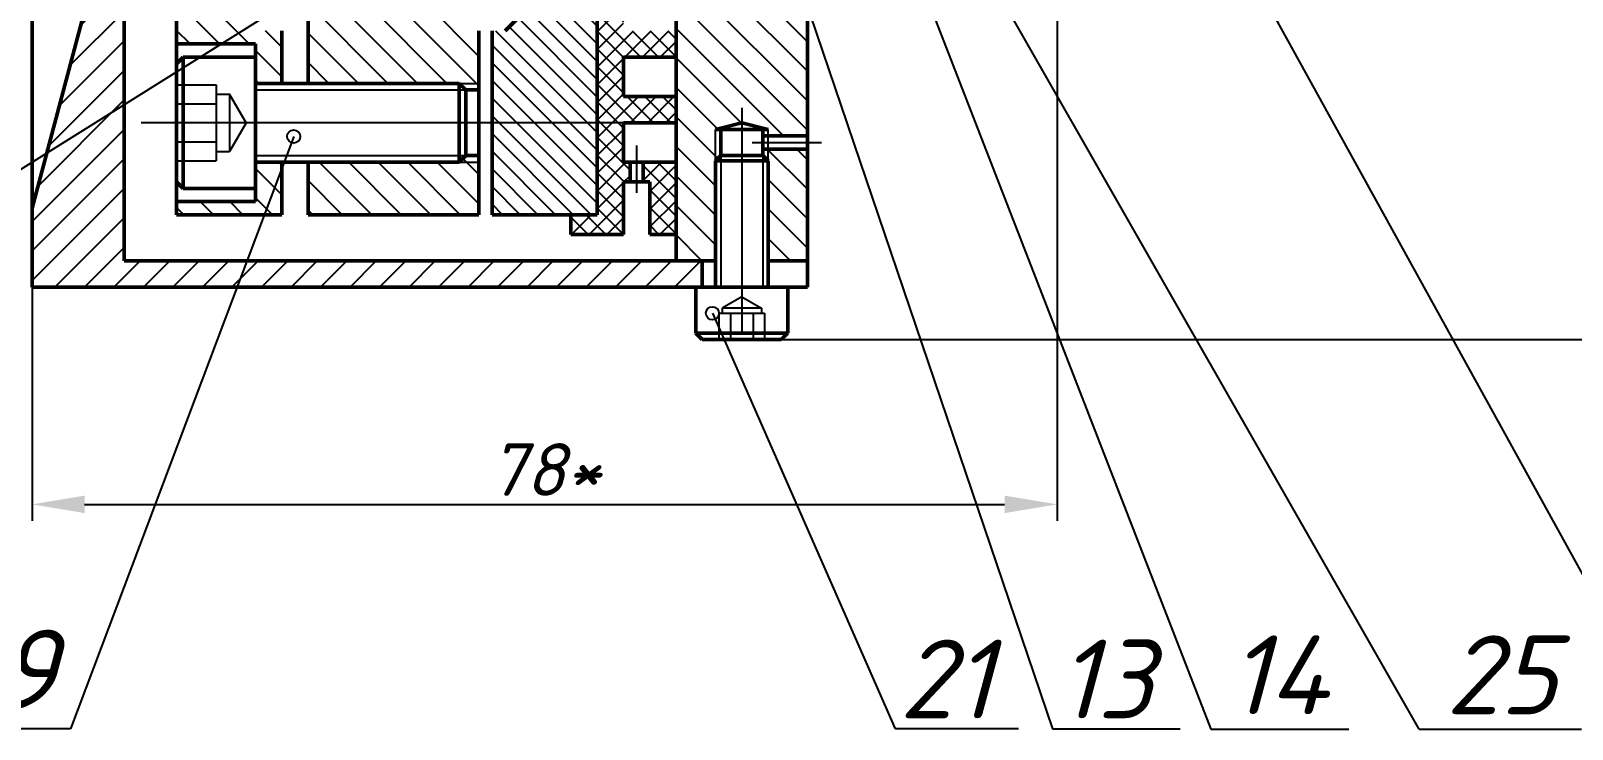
# Model space of a CAD drawing. Header units: millimetres. Extents: x -5427 to 3670, y -5891 to 948.
# Drawn here: x 1234.4 to 1351.6, y 108.7 to 161.8 of the extents above; entities that cross this region are included whole.
import ezdxf

# ---------------------------------------------------------------- set-up
doc = ezdxf.new("R2010")
doc.units = ezdxf.units.MM
doc.header["$MEASUREMENT"] = 0
doc.linetypes.add('ACAD_ISO04W100', pattern=[30, 24, -3, 0, -3])
doc.layers.add('оси', color=1, linetype='ACAD_ISO04W100')
doc.layers.add('Толстые', color=7, linetype='Continuous', lineweight=50)
doc.layers.add('Тонкие', color=140, linetype='Continuous', lineweight=25)
doc.styles.get("Standard").update_dxf_attribs({"font": 'isocpeui.ttf'})
doc.dimstyles.new('ISO-25', dxfattribs={"dimtxt": 4, "dimasz": 4, "dimexe": 1.25, "dimexo": 0, "dimtad": 1, "dimtxsty": 'Standard', "dimcen": 2.5, "dimadec": 0, "dimazin": 0, "dimtfac": 1, "dimtmove": 0, "dimatfit": 3, "dimfxl": 1, "dimarcsym": 0})
pattern_1 = [(135, (-847.4321965621589, 409.2934708427505), (-1.122532015133644, -1.122532015133644), [])]

# ---------------------------------------------------------------- blocks, each defined once
blk = doc.blocks.new('*D57')
at = {"layer": 'Defpoints', "color": 0, "transparency": 16777216}
for p in [(1285.450202243368, 265.3352157158627), (1285.450202243368, 138.3359441790089), (1370.240925395517, 138.3359441790089)]:
    blk.add_point(p, dxfattribs=at)
at = {"layer": 'Тонкие', "color": 0, "lineweight": -2, "transparency": 16777216}
for p, q in [((1285.450202243368, 265.3352157158627), (1371.490925395517, 265.3352157158627)), ((1370.240925395517, 261.3352157158627), (1370.240925395517, 142.3359441790089)), ((1285.450202243368, 138.3359441790089), (1371.490925395517, 138.3359441790089))]:
    blk.add_line(p, q, dxfattribs=at)
at = {"layer": 'Тонкие', "color": 0, "transparency": 16777216}
for points in [[(1369.574258728851, 261.3352157158627), (1370.907592062184, 261.3352157158627), (1370.240925395517, 265.3352157158627)], [(1369.574258728851, 142.3359441790089), (1370.907592062184, 142.3359441790089), (1370.240925395517, 138.3359441790089)]]:
    blk.add_solid(points, dxfattribs=at)
at = {"layer": 'Тонкие', "color": 0, "transparency": 16777216, "insert": (1367.59016781976, 202.6375443235993), "char_height": 4, "attachment_point": 5, "rotation": 90}
blk.add_mtext('127*', dxfattribs=at)
blk = doc.blocks.new('*D403')
at = {"layer": 'Defpoints', "color": 0, "transparency": 16777216}
for p in [(1312.450612366552, 166.8355799474988), (1234.450552268201, 142.335592934448), (1312.450612366552, 125.7954134254742)]:
    blk.add_point(p, dxfattribs=at)
at = {"layer": 'Тонкие', "color": 0, "lineweight": -2, "transparency": 16777216}
for p, q in [((1312.450612366552, 166.8355799474988), (1312.450612366552, 124.5454134254742)), ((1234.450552268201, 142.335592934448), (1234.450552268201, 124.5454134254742)), ((1238.450552268201, 125.7954134254742), (1308.450612366552, 125.7954134254742))]:
    blk.add_line(p, q, dxfattribs=at)
at = {"layer": 'Тонкие', "color": 0, "transparency": 16777216}
for points in [[(1238.450552268201, 126.4620800921409), (1238.450552268201, 125.1287467588075), (1234.450552268201, 125.7954134254742)], [(1308.450612366552, 126.4620800921409), (1308.450612366552, 125.1287467588075), (1312.450612366552, 125.7954134254742)]]:
    blk.add_solid(points, dxfattribs=at)
at = {"layer": 'Тонкие', "color": 0, "transparency": 16777216, "insert": (1273.450582317377, 128.4461710012318), "char_height": 4, "attachment_point": 5}
blk.add_mtext('78*', dxfattribs=at)

msp = doc.modelspace()

# ---------------------------------------------------------------- hatches: boundary and pattern name
at = {"layer": 'Тонкие'}
h = msp.add_hatch(dxfattribs=at)
h.set_pattern_fill('ANSI31', color=256, scale=0.5, style=0)
h.set_pattern_definition([(45, (-847.4321965621589, 409.2934708427505), (-1.122532015133644, 1.122532015133644), [])])
h.paths.add_polyline_path([(1241.450552268201, 259.3355669604346), (1285.450202260783, 259.3355669604317), (1285.450202244464, 261.3355669604346), (1234.450552268201, 261.3355669604346), (1234.450552268201, 255.335579947441), (1238.450552268202, 240.3355799474563), (1241.4505522682, 240.3355799474472)])
h.paths.add_polyline_path([(1241.4505522682, 163.3355799474352), (1238.450552268202, 163.3355799474263), (1234.450552268201, 148.3355799474411), (1234.450552268201, 142.335592934448), (1285.450202244464, 142.335592934448), (1285.450202244465, 144.3355929344577), (1241.450552268199, 144.3355929344502)])
h = msp.add_hatch(dxfattribs=at)
h.set_pattern_fill('ANSI31', color=256, scale=0.5, angle=90, style=0)
h.set_pattern_definition(pattern_1)
h.paths.add_polyline_path([(1293.450202057369, 249.835563225996), (1290.450202288268, 249.8355632325843), (1290.450202288268, 249.3355632820244), (1288.450202243368, 248.835563251086), (1288.450202243368, 248.8355632799339), (1286.450202250157, 249.3355632489952), (1286.450202250157, 251.7355632358036), (1286.45020224565, 259.3355669604317), (1283.450216356092, 259.3355669604319), (1283.450523778521, 237.8355799474413), (1293.45020205737, 237.8355799474413)])
h.paths.add_polyline_path([(1293.450202057368, 259.3355669604234), (1290.450202243366, 259.3355669604234), (1290.450202243366, 251.7355669952924), (1290.450202288268, 251.7355632706737), (1290.450202288268, 250.8355632325843), (1293.450202057369, 250.835563225996)], flags=17)
h.paths.add_polyline_path([(1293.450204129726, 213.8355799474413), (1283.450552257065, 213.8355799474413), (1283.450552223648, 207.8355804486945), (1293.450216563868, 207.8355799474472), (1293.450228998009, 207.8355799474472), (1293.450228998009, 210.5855799474701), (1293.450210864886, 210.5855799474325)])
h.paths.add_polyline_path([(1293.45022899801, 195.8355799474413), (1283.450552298504, 195.8355802882935), (1283.450552275781, 189.835579947499), (1293.450253866292, 189.8355799474989), (1293.450247131132, 193.0855799474701), (1293.450228998009, 193.0855799474701)])
h.paths.add_polyline_path([(1293.45020205737, 165.8355799474989), (1283.450202057372, 165.835579947499), (1283.450202057373, 144.3355929344575), (1286.450202244464, 144.335592934458), (1286.450202244464, 151.9355929287558), (1286.450202250157, 154.3355966458938), (1288.450202301064, 154.8355966293791), (1290.450202288267, 154.3355966128647), (1290.450202288268, 153.8355966623049), (1293.45020205737, 153.8355966688931)])
h.paths.add_polyline_path([(1293.45020205737, 152.8355966688931), (1290.450202288268, 152.8355966623049), (1290.450202288268, 151.9355966242155), (1290.450202243366, 151.9355928995792), (1290.450202243366, 144.3355929344511), (1293.45020205737, 144.3355929344513)])
h.paths.add_polyline_path([(1286.850202231139, 154.3355966425909), (1286.450202250157, 154.3355966458938), (1286.450202250156, 151.9355929344494), (1286.850202250156, 152.3355929344489)], flags=17)
h.paths.add_polyline_path([(1290.450202288268, 152.8355966623048), (1290.050202246982, 152.8355966614264), (1290.050202246982, 152.3355929444796), (1290.450202288268, 151.9355928995788)], flags=17)
h.paths.add_polyline_path([(1290.450202288268, 154.3355966128646), (1290.050202246982, 154.3355966161675), (1290.050202246982, 153.8355966614264), (1290.450202288268, 153.8355966623049)], flags=16)
h.paths.add_polyline_path([(1286.850202250156, 251.335563235804), (1286.850202250156, 251.3355669604221), (1286.450202250156, 251.7355669604218), (1286.450202250157, 249.3355632489953), (1286.850202231139, 249.3355632522982)], flags=17)
h.paths.add_polyline_path([(1290.450202288268, 249.8355632325843), (1290.050202246981, 249.8355632334627), (1290.050202246982, 249.3355632787216), (1290.450202288268, 249.3355632820245)], flags=16)
h.paths.add_polyline_path([(1290.450202288268, 251.7355669952927), (1290.050202246982, 251.3355669503916), (1290.050202246982, 250.8355632334627), (1290.450202288268, 250.8355632325843)], flags=17)
h = msp.add_hatch(dxfattribs=at)
h.set_pattern_fill('ANSI31', color=256, scale=0.5, angle=90, style=0)
h.set_pattern_definition(pattern_1)
h.paths.add_polyline_path([(1245.450550718434, 241.3355765599813), (1247.450552268201, 239.3355750102147), (1250.4505522682, 239.3355750102147), (1250.4505522682, 241.8355799474414), (1253.450552268201, 241.8355799474415), (1253.450552268201, 248.8355695293955), (1245.450551520038, 248.8355709179356)])
h.paths.add_polyline_path([(1245.450552268201, 255.835566960435), (1245.450551520038, 248.8355709179355), (1253.450552268201, 248.8355695293953), (1253.4505522682, 255.835566960435)])
h.paths.add_polyline_path([(1251.450552268201, 160.8355799474412), (1251.450552268201, 157.8355885098705), (1253.45055159493, 157.8355875594008), (1253.4505522682, 161.8355799474413), (1250.450552268201, 161.8355799474413), (1250.450552268201, 164.3355750102147), (1247.450552268201, 164.3355750102147), (1245.450552268201, 162.3355750102147), (1245.450552268201, 160.8355799474412)])
h.paths.add_polyline_path([(1253.450541361338, 151.8355898218961), (1251.450552268201, 151.8355898218961), (1251.4505522682, 148.835579947443), (1245.450540831984, 148.8355799474412), (1245.450540725103, 147.8355830599955), (1253.450540634212, 147.8355816057468)])
h = msp.add_hatch(dxfattribs=at)
h.set_pattern_fill('ANSI31', color=256, scale=0.5, angle=90, style=0)
h.set_pattern_definition([(135, (-32.13376869382773, 14.65053044209708), (-1.122532015133644, -1.122532015133644), [])])
h.paths.add_polyline_path([(1267.450552268201, 239.8355799474413), (1267.450552268201, 241.8355799474413), (1268.450552236141, 241.8355799367545), (1268.450552364381, 245.8355675856012), (1261.450552268201, 245.8355675856012), (1261.450552268201, 243.8355675856012), (1261.450552268201, 242.8355675856012), (1255.450552394283, 242.8355675856012), (1255.450552791929, 201.8355799474413), (1257.450552268201, 201.8355799474413), (1257.450552268201, 213.8355799474413), (1267.450553620413, 213.8355799474413), (1267.45055354529, 214.8355799474413), (1265.450552268201, 214.8355799474411), (1265.450552268201, 215.8355799474413), (1257.450552268201, 215.8355799474413), (1257.450552268201, 229.8355799474413), (1265.450552268201, 229.8355799474413), (1265.450552268201, 230.8355799474413), (1267.450552268201, 230.8355799474413), (1267.450552268201, 231.8355799474413), (1257.450552268201, 231.8355799474412), (1257.450552268202, 239.8355799474413)])
h.paths.add_polyline_path([(1263.625085268339, 254.1952388727186, -0.533045411100203), (1264.314317236155, 254.6580468916169), (1264.795779161329, 255.835566960435), (1255.450552268201, 255.835566960435), (1255.4505522779, 254.8355675856012), (1261.450552268201, 254.8355675856012), (1261.450552268201, 251.8355683895487), (1268.45055172585, 251.8355680529166), (1268.45055172585, 255.835566960435), (1264.795779161329, 255.835566960435), (1264.314317236155, 254.6580468916169, -0.3045927964812938), (1264.625085268339, 254.1952388727186, -1)])
h.paths.add_polyline_path([(1264.625085268339, 254.1952388727186, 1), (1263.625085268339, 254.1952388727186, 1)], flags=16)
h.paths.add_polyline_path([(1257.450552268201, 163.8355799474413), (1257.450552268201, 171.8355799474411), (1267.450549252264, 171.8355799474412), (1267.450550760243, 172.8355799474412), (1265.4505522682, 172.8355799474413), (1265.4505522682, 173.8355722755551), (1257.450552268202, 173.8355678916194), (1257.450552268201, 187.8355799474412), (1265.4505522682, 187.8355799474411), (1265.450552268199, 188.8355799474413), (1267.450555498486, 188.8355799474413), (1267.450555423363, 189.8355799474413), (1257.450552268201, 189.8355799474411), (1257.450552268201, 201.8355799474413), (1255.450552791929, 201.8355799474413), (1255.450553218671, 157.8355866089299), (1266.950903214965, 157.8355811435606), (1268.450549367694, 157.8355811435606), (1268.450553235028, 161.835570940756), (1267.450534172458, 161.8355664373268), (1267.450537188435, 163.8355799474413)])
h.paths.add_polyline_path([(1267.45055199057, 147.8355849024591), (1268.45053969934, 147.8355852074781), (1268.450543566688, 151.8355898218961), (1266.950911893297, 151.8355898218961), (1266.950903214965, 151.8355811435606), (1266.950903214965, 151.8355898218961), (1255.4505522682, 151.8355898218961), (1255.450551956576, 147.8355812421827)])
h.paths.add_polyline_path([(1266.950903214965, 157.8355811435606), (1267.450902977911, 157.3355813772207), (1268.450548884276, 157.3355813772207), (1268.450549367694, 157.8355811435606)])
h.paths.add_polyline_path([(1267.450902977911, 152.3355811435606), (1266.950911893297, 151.8355898218961), (1268.450543566688, 151.8355898218961), (1268.450544050097, 152.3355811435606)])
h.paths.add_polyline_path([(1257.450552268202, 174.8355682551768), (1257.450552268202, 173.8355799474411), (1261.450552268202, 173.8355799474412), (1261.450552268202, 174.8355675280525)], flags=16)
h.paths.add_polyline_path([(1264.450552268201, 174.8355669827092), (1264.450552268202, 173.8355717275631), (1279.450612366551, 173.8355799474754), (1279.450612366552, 170.8355799474989), (1287.450612366552, 170.835579947499), (1287.450612366552, 172.8355799474989), (1286.046467178123, 172.8355799474989), (1283.354757554981, 172.8355799474989), (1281.450612366552, 172.835579947499), (1281.450612366552, 174.8355638924199)])
h.paths.add_polyline_path([(1281.450612366552, 180.83556389242), (1281.450612366552, 182.8355799474953), (1283.354757554984, 182.8355799474953), (1286.046467178119, 182.8355799474989), (1287.450612366552, 182.835579947499), (1287.450612366552, 184.835579947499), (1279.450612366552, 184.835579947499), (1279.450612366552, 181.835579947499), (1257.450552268201, 181.8355592886344), (1257.450552268202, 180.8355682551769)])
h.paths.add_polyline_path([(1281.450612366552, 182.8355799474953), (1281.450612366552, 182.1355799474982), (1282.950612366552, 182.1355799474982), (1283.354757554983, 182.8355799474952)], flags=16)
h.paths.add_polyline_path([(1286.046467178119, 182.835579947499), (1286.450612366552, 182.1355799474982), (1287.450612366552, 182.1355799474982), (1287.450612366552, 182.835579947499)], flags=16)
h.paths.add_polyline_path([(1287.450612366552, 172.8355799474989), (1287.450612366552, 173.5355799474934), (1286.450612366552, 173.5355799474934), (1286.046467178123, 172.8355799474989)], flags=16)
h.paths.add_polyline_path([(1283.354757554981, 172.8355799474989), (1282.950612366548, 173.5355799474996), (1281.450612366552, 173.5355799474996), (1281.450612366552, 172.835579947499)], flags=16)
h.paths.add_polyline_path([(1257.450552268201, 222.8355799474413), (1257.450552268201, 221.8355799474413), (1279.450552268201, 221.8355799474412), (1279.450552268201, 218.8355799474413), (1287.450552268201, 218.8355799474413), (1287.450552268201, 220.8355799474413), (1286.046407079772, 220.8355799474413), (1283.354697456631, 220.8355799474413), (1281.450552268201, 220.8355799474413), (1281.450552268201, 222.8355799474413)])
h.paths.add_polyline_path([(1261.492004152529, 229.8355799474413), (1260.914653883339, 228.8355799474413), (1281.450552268201, 228.8355799474413), (1281.450552268201, 230.8355799474376), (1283.354697456633, 230.8355799474376), (1286.046407079768, 230.8355799474413), (1287.450552268201, 230.8355799474412), (1287.450552268201, 232.8355799474413), (1279.450552268201, 232.8355799474413), (1279.450552268201, 229.8355799474413)])
h.paths.add_polyline_path([(1281.450552268201, 230.8355799474376), (1281.450552268201, 230.1355799474405), (1282.950552268201, 230.1355799474405), (1283.354697456632, 230.8355799474376)], flags=16)
h.paths.add_polyline_path([(1286.046407079768, 230.8355799474413), (1286.450552268201, 230.1355799474405), (1287.450552268201, 230.1355799474406), (1287.450552268201, 230.8355799474412)], flags=16)
h.paths.add_polyline_path([(1281.450552268201, 221.535579947442), (1281.450552268201, 220.8355799474412), (1283.35469745663, 220.8355799474413), (1282.950552268197, 221.535579947442)], flags=16)
h.paths.add_polyline_path([(1287.450552268201, 220.8355799474413), (1287.450552268201, 221.5355799474356), (1286.450552268201, 221.5355799474356), (1286.046407079772, 220.8355799474413)], flags=16)
h.paths.add_polyline_path([(1267.45055301943, 221.8355799474413), (1265.450552268201, 221.8355799474413), (1265.450552268201, 214.8355799474411), (1267.45055354529, 214.8355799474413)], flags=17)
h.paths.add_polyline_path([(1265.450552268201, 230.8355799474413), (1265.450552268201, 229.8355799474413), (1267.450552268201, 229.8355799474413), (1267.450552268201, 230.8355799474413)], flags=17)
h.paths.add_polyline_path([(1267.450555498486, 188.8355799474413), (1265.4505522682, 188.8355799474413), (1265.4505522682, 181.8355668009283), (1267.450556024347, 181.8355686790053)], flags=16)
h.paths.add_polyline_path([(1267.450550760242, 172.8355799474412), (1267.450552268211, 173.835573371539), (1265.4505522682, 173.8355722755551), (1265.4505522682, 172.8355799474412)], flags=16)
h = msp.add_hatch(dxfattribs=at)
h.set_pattern_fill('ANSI31', color=256, scale=0.3, angle=90, style=0)
h.set_pattern_definition([(135, (-847.4321965621589, 409.2934708427505), (-0.6735192090801865, -0.6735192090801864), [])])
h.paths.add_polyline_path([(1269.45055172585, 255.835566960435), (1269.45055172585, 251.8355680048263), (1277.450201299078, 251.8355676201207), (1277.450201607397, 255.835566960435)])
h.paths.add_polyline_path([(1276.45055220408, 235.8355799474413), (1277.450200065801, 235.8355799474412), (1277.450200836599, 245.8355675856012), (1269.450552264639, 245.8355675856012), (1269.45055223614, 241.8355799260677), (1270.45055223614, 241.835579915381)])
h.paths.add_polyline_path([(1270.450553235038, 161.8355799474428), (1269.450553235033, 161.8355754440994), (1269.450546467185, 154.8355789053688), (1277.450198854635, 154.835578839663), (1277.450194889335, 167.8355799474412), (1276.450553235036, 167.8355799474412)])
h.paths.add_polyline_path([(1277.450198854635, 154.835578839663), (1269.450546467185, 154.8355789053688), (1269.450539699341, 147.8355855125012), (1277.450200989794, 147.8355879525823)])
h = msp.add_hatch(dxfattribs=at)
h.set_pattern_fill('ANSI37', color=256, scale=0.3, style=0)
h.set_pattern_definition([(45, (-25.11330042412737, -343.3494697649093), (-0.6735192090801864, 0.6735192090801865), []), (135, (-25.11330042412737, -343.3494697649093), (-0.6735192090801865, -0.6735192090801864), [])])
h.paths.add_polyline_path([(1283.450552302291, 196.8355802882934), (1277.45019545763, 196.8355804928236), (1277.450194431968, 185.835579947456), (1279.450612366552, 185.835579947459), (1279.450612366552, 187.835579947499), (1283.450552268206, 187.835579947499)])
h.paths.add_polyline_path([(1283.450202057371, 167.835579947499), (1279.450612366552, 167.8355799474991), (1279.450612366552, 169.835579947459), (1277.450194279289, 169.835579947456), (1277.450198854635, 154.835578839663), (1279.450202115182, 154.8355788232358), (1279.450202115182, 154.8355800027952), (1283.450202057372, 154.8355800077156), (1283.450202057373, 156.8355800077157), (1279.450202112721, 156.8355800027952), (1279.450202109031, 159.8355800027953), (1283.450202057372, 159.8355800077156), (1283.450202057372, 161.8355800077156), (1279.45020210657, 161.8355800027952), (1279.45020210288, 164.8355800027953), (1283.450202057372, 164.8355800077156)])
h.paths.add_polyline_path([(1279.450202057372, 150.3355929898036), (1279.950202120716, 150.3355929904186), (1279.950202118871, 151.8355800034103), (1279.450202118871, 151.8355800027953), (1279.450202115182, 154.8355788232358), (1277.450198854635, 154.835578839663), (1277.450200989793, 147.8355879525823), (1275.450201932584, 147.8355873425365), (1275.450202057365, 146.335592768072), (1279.450202057373, 146.3355929344479)])
h.paths.add_polyline_path([(1283.450202057372, 151.8355800077155), (1280.950202118871, 151.8355800046403), (1280.950202120716, 150.3355929916487), (1281.450202057372, 150.3355929922637), (1281.450202057372, 146.3355929344538), (1283.450202057373, 146.335592934454)])

# ---------------------------------------------------------------- linework, layer by layer
at = {"layer": 'оси', "color": 6}
for p, q in [((1279.907107721822, 154.835578819483), (1242.759508541523, 154.835579124598)), ((1268.8286681451, 154.8355979355691), (1242.759518903044, 154.8355885098711))]:
    msp.add_line(p, q, dxfattribs=at)
at = {"layer": 'оси'}
for p, q in [((1288.450202243368, 155.9778843725436), (1288.450202243367, 138.8028397317809)), ((1280.450202118871, 153.095683536034), (1280.450202120716, 149.5141186934289)), ((1289.238009884873, 153.3355966614264), (1294.522406132197, 153.3355966688931))]:
    msp.add_line(p, q, dxfattribs=at)
at = {"layer": 'Толстые'}
for p, q in [((1234.450552268201, 261.3355669604346), (1234.450552268201, 142.335592934448)), ((1241.4505522682, 144.3355929344502), (1241.450552268201, 259.3355669604346)), ((1245.450540725103, 147.8355830599954), (1245.450552268201, 255.835566960435)), ((1255.45055321867, 157.8355866089298), (1255.450552268201, 255.835566960435)), ((1245.450552268201, 206.8355750102147), (1245.450552268201, 159.8355750102147)), ((1277.450193059202, 173.8355646196204), (1277.450200989793, 147.8355879525824)), ((1270.450538394565, 161.8355651069703), (1277.450195194468, 168.8352219068728)), ((1283.450202057373, 144.3355929344575), (1283.450202057372, 167.835579947499)), ((1293.45020205737, 166.835579947499), (1293.45020205737, 142.335592934448)), ((1234.450552268201, 148.3355799474422), (1238.450552268202, 163.3355799474263)), ((1245.450552268201, 160.8355799474412), (1251.450552268201, 160.8355799474412)), ((1253.45055159493, 157.8355898563983), (1253.450552268201, 161.8355799474413)), ((1268.450553235023, 161.8355662555844), (1268.45053969934, 147.8355852074783)), ((1269.450553235038, 161.8355809142786), (1269.45053969934, 147.8355842406425)), ((1245.950914667998, 159.8351125501268), (1245.450914024319, 159.3350240692617)), ((1245.950901645745, 149.8350741193572), (1245.950914675944, 159.8351125501268)), ((1245.950914667998, 159.8351125501268), (1251.450552268201, 159.8360857755252)), ((1283.450202109032, 159.8355800077156), (1279.45020210903, 159.8355800027953)), ((1279.450202109031, 159.8355800027952), (1279.450202112721, 156.8355800027952)), ((1245.450902297254, 150.3350741193572), (1245.450914024319, 159.3350240692617)), ((1266.950903214965, 157.8355811435606), (1251.4505522682, 157.8355885098704)), ((1266.950903214965, 157.8355811435606), (1267.450902977911, 157.3355813772207)), ((1266.950903214965, 151.8355811435606), (1266.950903214965, 157.8355811435606)), ((1267.450902977911, 152.3355811435606), (1267.450902977911, 157.3355813772207)), ((1267.450902977911, 157.3355813772207), (1267.450902977911, 157.3355813772207)), ((1267.450902977911, 157.3355813772207), (1268.450548884277, 157.3355813772207)), ((1283.450202112721, 156.8355800077156), (1279.45020211272, 156.8355800027952)), ((1283.450202115182, 154.8355800077156), (1279.450202115181, 154.8355800027953)), ((1279.450202115182, 154.8355800027953), (1279.450202118871, 151.8355800027953)), ((1286.450202250157, 154.3355966458938), (1288.450202301064, 154.8355966293792)), ((1288.450202301064, 154.8355966293792), (1290.450202288268, 154.3355966128646)), ((1286.450202250157, 154.3355966458938), (1290.450202288268, 154.3355966128646)), ((1286.850202250156, 152.3355966590851), (1286.850202231139, 154.3355966425909)), ((1290.050202246982, 152.3355966691164), (1290.050202246982, 154.3355966161674)), ((1290.050202246982, 153.8355966614264), (1293.450201856563, 153.8355966688931)), ((1290.050202246982, 152.8355966614264), (1293.450201874025, 152.8355966688931)), ((1266.950911893297, 151.8355898218961), (1251.4505522682, 151.8355898218961)), ((1253.450540634212, 147.8355816057468), (1253.450541361338, 151.8355898218961)), ((1255.450551956576, 147.8355812421826), (1255.4505522682, 151.8355898218961)), ((1255.450552268202, 151.8355898218961), (1255.450552268202, 149.8355799474411)), ((1266.950903214965, 151.8355811435606), (1267.450902977911, 152.3355811435606)), ((1267.450902977911, 152.3355811435606), (1268.450544050098, 152.3355811435606)), ((1283.450202118871, 151.8355800077156), (1279.450202118871, 151.8355800027953)), ((1279.950202118871, 151.8355800034103), (1279.950202120716, 150.3355929904186)), ((1280.950202118871, 151.8355800046404), (1280.950202120716, 150.3355929916487)), ((1286.450202250156, 151.9355929344492), (1286.850202250156, 152.3355929344489)), ((1286.450202244463, 151.9355929287558), (1290.450202250156, 151.9355928995792)), ((1286.450202244464, 151.9355929287558), (1286.450202244464, 142.335592934447)), ((1286.850202236964, 152.3355929212576), (1290.050202303233, 152.3355928882283)), ((1290.450202250156, 151.9355929376907), (1290.050202253771, 152.3355929376903)), ((1290.450202243366, 142.3355929344489), (1290.450202243366, 151.9355928995792)), ((1245.950901645746, 149.8350741193572), (1245.450902297254, 150.3350741193572)), ((1279.450202057372, 150.3355929344536), (1279.450202057373, 146.3355929344536)), ((1281.450202057372, 150.3355929344538), (1279.450202057372, 150.3355929344536)), ((1281.450202120716, 150.3355929922637), (1279.450202120716, 150.3355929898036)), ((1281.450202057373, 150.3355929344538), (1279.450202057373, 150.3355929344536)), ((1281.450202057372, 150.3355929344556), (1281.450202057372, 146.3355929344538)), ((1245.950901645746, 149.8350741193572), (1251.450552268201, 149.8350741193572)), ((1245.450540725103, 147.8355830599954), (1253.450540725103, 147.8355816057468)), ((1245.450552268201, 148.8355799474412), (1251.450552268201, 148.835579947443)), ((1255.450551956576, 147.8355812421826), (1267.45055199057, 147.8355849024591)), ((1267.450551990571, 147.8355849024589), (1268.45053969934, 147.8355852074782)), ((1269.450539699341, 147.8355855125012), (1277.45020159984, 147.8355879525825)), ((1275.450202057365, 146.3355927680719), (1275.450201932584, 147.8355929344474)), ((1279.450202057365, 146.3355929344479), (1275.450202057365, 146.3355927680719)), ((1279.450202057373, 146.3355929344536), (1277.450202057373, 146.3355929344534)), ((1283.450202057373, 146.335592934454), (1281.450202057373, 146.3355929344538)), ((1241.450552268201, 144.3355929344502), (1286.450202244464, 144.335592934458)), ((1285.450202244465, 144.3355929344502), (1285.450202244465, 142.3355892098282)), ((1290.450202243366, 144.3355929344511), (1293.45020205737, 144.3355929344513)), ((1293.450202057368, 142.335592934448), (1234.450552268201, 142.335592934448)), ((1284.950202243368, 138.8359435168022), (1284.950202243368, 142.3355940948932)), ((1284.950202243368, 142.335592934447), (1291.950202243366, 142.3355929344489)), ((1291.950202243366, 142.3355929344489), (1291.950202243366, 138.8359554133822)), ((1284.950202130899, 138.8359435168022), (1291.950202243366, 138.8359554133822)), ((1284.950202243368, 138.8359434043323), (1285.450202243368, 138.3359441790089)), ((1291.950202243366, 138.8359554133822), (1291.450202243367, 138.3359546387055)), ((1285.450202114236, 138.335944308139), (1291.450202243367, 138.3359546387055))]:
    msp.add_line(p, q, dxfattribs=at)
at = {"layer": 'Толстые', "color": 6}
for p, q in [((1251.450552268201, 148.8355799474412), (1251.450552268201, 160.8355799474412)), ((1251.450552268201, 149.8350741193572), (1251.450552268201, 159.8360857755252))]:
    msp.add_line(p, q, dxfattribs=at)
at = {"layer": 'Тонкие'}
for p, q in [((1280.785620428427, 200.9521797508498), (1312.091229356458, 108.7197316435522)), ((1308.708065609749, 199.6748908717012), (1358.912402956974, 108.6853482950901)), ((1289.923065404285, 196.8561084274795), (1324.154345201019, 108.6853482950901)), ((1339.987764803653, 108.6853482950901), (1301.885616024068, 175.4115944304049)), ((1259.814574375356, 167.6949090573522), (1208.880299923481, 135.8440318556568)), ((1245.450911743277, 157.7357738562478), (1248.450911743277, 157.7357738562478)), ((1251.4505522682, 157.3355900555544), (1267.4505522682, 157.3355900555544)), ((1266.950903214965, 157.8355811435606), (1268.450549367694, 157.8355811435606)), ((1245.450908608161, 156.2854247099786), (1248.450873710892, 156.2854245367726)), ((1248.450905043324, 157.0118809171054), (1249.463758048733, 157.0126444719372)), ((1286.450202250157, 151.9355966590855), (1286.450202250157, 154.3355966458939)), ((1290.450202288268, 151.9355966242155), (1290.450202288268, 154.3355966128647)), ((1248.450864760548, 152.6595490153687), (1249.463758048733, 152.6595489989032)), ((1245.450905057822, 151.9343743824666), (1248.450858048733, 151.9343743824666)), ((1251.4505522682, 152.3355898218961), (1267.4505522682, 152.3355898218961)), ((1266.950903214965, 151.8355898218961), (1268.450543566688, 151.8355898218961)), ((1286.850202230175, 152.3355929212576), (1286.850202230175, 142.3355929344489)), ((1290.050202246981, 152.3355928882302), (1290.050202246981, 142.3355929344489)), ((1288.450660344308, 141.6015567521354), (1286.950264720061, 140.7276992433508)), ((1288.450202243366, 141.6018231171711), (1289.950264720061, 140.729604449527)), ((1286.218216312033, 140.3359456304784), (1300.113277763073, 108.7197316435522)), ((1286.718216312032, 140.3359464913592), (1290.182317927159, 140.3359524557163)), ((1286.718216312032, 140.335946491361), (1286.718219755554, 138.3359464913628)), ((1286.950264720061, 140.729604449527), (1286.950265397845, 140.335946890893)), ((1289.950264720061, 140.729604449527), (1286.950264720061, 140.729604449527)), ((1287.58423913317, 140.3359479824467), (1287.584242576692, 138.3359479824467)), ((1289.316289940735, 140.3359509646234), (1289.316293384257, 138.3359509646252)), ((1289.950264720061, 140.729604449527), (1289.950265397836, 140.3359520561771)), ((1290.182317927159, 140.3359524557163), (1290.18232137068, 138.3359524557181)), ((1237.384778490408, 108.7197316435522), (1229.610267716067, 108.7197316435522)), ((1309.498972311423, 108.7197316435522), (1300.113277763073, 108.7197316435522)), ((1312.091229356458, 108.7197316435522), (1321.810561866019, 108.7197316435522)), ((1324.154345201019, 108.6853482950901), (1334.655642409476, 108.6853482950901)), ((1339.987764803653, 108.6853482950901), (1352.34807911664, 108.6853482950901))]:
    msp.add_line(p, q, dxfattribs=at)
at = {"layer": 'Тонкие', "color": 6}
for p, q in [((1248.450911743277, 157.7357738562478), (1248.450858048733, 151.9343743824666)), ((1249.463758048733, 157.0126444719372), (1249.463758048733, 152.6595489989032)), ((1250.747882478187, 154.8320715794708), (1249.463758048733, 157.0126444719372)), ((1250.747882478187, 154.8320715794708), (1249.463758048733, 152.6595489989032)), ((1254.358191229841, 153.7978911495284), (1237.384778490408, 108.7197316435522)), ((1245.450906369636, 153.3847242509128), (1248.450871472367, 153.384724077705))]:
    msp.add_line(p, q, dxfattribs=at)
msp.add_circle((1254.358191229841, 153.7978911495284), 0.5, dxfattribs=at)
at = {"layer": 'Тонкие'}
msp.add_circle((1286.218216312033, 140.3359456304784), 0.5, dxfattribs=at)

# ---------------------------------------------------------------- texts
for s, p in [('19', (1228.869261461557, 110.2558456917559)), ('21', (1300.432058516149, 109.5002126533976)), ('13', (1312.479590574545, 109.5002126533976)), ('14', (1325.501929581977, 109.8207221842786)), ('25', (1342.018639802693, 109.8207221842786))]:
    msp.add_text(s, height=6, dxfattribs=at).set_placement(p)

# ---------------------------------------------------------------- dimensions: what is measured, and where the dimension line sits
dim = msp.add_linear_dim(base=(1370.240925395517, 138.3359441790089), p1=(1285.450202243368, 265.3352157158627), p2=(1285.450202243368, 138.3359441790089), angle=90, text='127*', dimstyle='ISO-25', dxfattribs=at)
dim.commit()
dim.dimension.update_dxf_attribs({"geometry": '*D57', "text_midpoint": (1370.240925395517, 202.6375443235993), "dimtype": 160})
dim = msp.add_linear_dim(base=(1312.450612366552, 125.7954134254742), p1=(1234.450552268201, 142.335592934448), p2=(1312.450612366552, 166.8355799474988), text='78*', dimstyle='ISO-25', dxfattribs=at)
dim.commit()
dim.dimension.update_dxf_attribs({"geometry": '*D403', "text_midpoint": (1273.450582317377, 128.4461710012318)})

doc.saveas('drawing.dxf')
